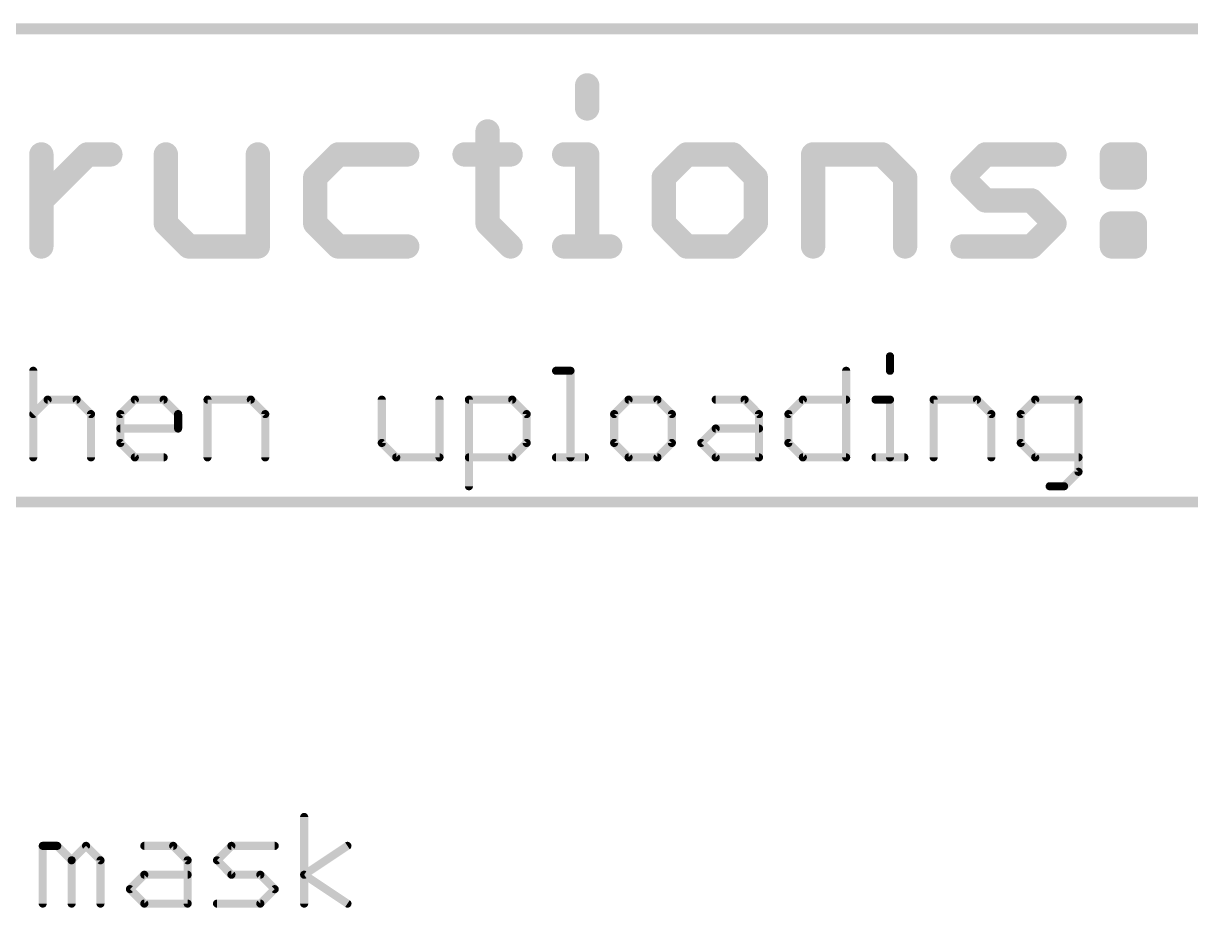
# Model space of a CAD drawing. Extents: x -39 to 92, y -66 to 29.
# Drawn here: x 23.74 to 45.68, y -31.75 to -15.14 of the extents above; entities that cross this region are included whole.
import ezdxf

# ---------------------------------------------------------------- set-up
doc = ezdxf.new("R2010")
doc.units = 0
doc.layers.add('51', color=53, linetype='CONTINUOUS')

msp = doc.modelspace()

# ---------------------------------------------------------------- linework, layer by layer
at = {"layer": '51'}
for points, const_width in [([(-10.16, -15.24), (91.44, -15.24)], 0.2032), ([(34.3369, -16.3042), (34.3369, -16.7364)], 0.4572), ([(32.4658, -17.1686), (32.4658, -18.8972)], 0.4572), ([(24.0818, -19.3294), (24.0818, -17.6007)], 0.4572), ([(24.0818, -18.4651), (24.9461, -17.6007)], 0.4572), ([(24.9461, -17.6007), (25.3783, -17.6007)], 0.4572), ([(26.4206, -17.6007), (26.4206, -18.8972)], 0.4572), ([(28.1492, -19.3294), (28.1492, -17.6007)], 0.4572), ([(29.6593, -17.6007), (29.2271, -18.0329)], 0.4572), ([(30.9558, -17.6007), (29.6593, -17.6007)], 0.4572), ([(32.0337, -17.6007), (32.898, -17.6007)], 0.4572), ([(33.9047, -17.6007), (34.3369, -17.6007)], 0.4572), ([(34.3369, -17.6007), (34.3369, -19.3294)], 0.4572), ([(36.2079, -17.6007), (35.7757, -18.0329)], 0.4572), ([(37.0722, -17.6007), (36.2079, -17.6007)], 0.4572), ([(37.5044, -18.0329), (37.0722, -17.6007)], 0.4572), ([(38.5823, -19.3294), (38.5823, -17.6007)], 0.4572), ([(38.5823, -17.6007), (39.8788, -17.6007)], 0.4572), ([(39.8788, -17.6007), (40.311, -18.0329)], 0.4572), ([(41.3889, -18.0329), (41.821, -17.6007)], 0.4572), ([(41.821, -17.6007), (43.1175, -17.6007)], 0.4572), ([(44.1954, -17.6007), (44.6276, -17.6007)], 0.4572), ([(44.1954, -18.0329), (44.1954, -17.6007)], 0.4572), ([(44.6276, -17.6007), (44.6276, -18.0329)], 0.4572), ([(29.2271, -18.0329), (29.2271, -18.8972)], 0.4572), ([(35.7757, -18.0329), (35.7757, -18.8972)], 0.4572), ([(37.5044, -18.8972), (37.5044, -18.0329)], 0.4572), ([(40.311, -18.0329), (40.311, -19.3294)], 0.4572), ([(41.821, -18.4651), (41.3889, -18.0329)], 0.4572), ([(44.6276, -18.0329), (44.1954, -18.0329)], 0.4572), ([(42.6854, -18.4651), (41.821, -18.4651)], 0.4572), ([(43.1175, -18.8972), (42.6854, -18.4651)], 0.4572), ([(26.4206, -18.8972), (26.8527, -19.3294)], 0.4572), ([(29.2271, -18.8972), (29.6593, -19.3294)], 0.4572), ([(32.4658, -18.8972), (32.898, -19.3294)], 0.4572), ([(35.7757, -18.8972), (36.2079, -19.3294)], 0.4572), ([(37.0722, -19.3294), (37.5044, -18.8972)], 0.4572), ([(42.6854, -19.3294), (43.1175, -18.8972)], 0.4572), ([(44.1954, -18.8972), (44.6276, -18.8972)], 0.4572), ([(44.1954, -19.3294), (44.1954, -18.8972)], 0.4572), ([(44.6276, -18.8972), (44.6276, -19.3294)], 0.4572), ([(26.8527, -19.3294), (28.1492, -19.3294)], 0.4572), ([(29.6593, -19.3294), (30.9558, -19.3294)], 0.4572), ([(33.9047, -19.3294), (34.769, -19.3294)], 0.4572), ([(36.2079, -19.3294), (37.0722, -19.3294)], 0.4572), ([(41.3889, -19.3294), (42.6854, -19.3294)], 0.4572), ([(44.6276, -19.3294), (44.1954, -19.3294)], 0.4572), ([(40.0263, -21.3936), (40.0263, -21.6648)], 0.1524), ([(23.9293, -21.6648), (23.9293, -23.2918)], 0.1524), ([(33.7523, -21.6648), (34.0234, -21.6648)], 0.1524), ([(34.0234, -21.6648), (34.0234, -23.2918)], 0.1524), ([(39.2027, -21.6648), (39.2027, -23.2918)], 0.1524), ([(23.9293, -22.4783), (24.2005, -22.2071)], 0.1524), ([(24.2005, -22.2071), (24.7428, -22.2071)], 0.1524), ([(24.7428, -22.2071), (25.014, -22.4783)], 0.1524), ([(25.5665, -22.4783), (25.8376, -22.2071)], 0.1524), ([(25.8376, -22.2071), (26.38, -22.2071)], 0.1524), ([(26.38, -22.2071), (26.6511, -22.4783)], 0.1524), ([(27.2036, -23.2918), (27.2036, -22.2071)], 0.1524), ([(27.2036, -22.2071), (28.0171, -22.2071)], 0.1524), ([(28.0171, -22.2071), (28.2883, -22.4783)], 0.1524), ([(30.4779, -22.2071), (30.4779, -23.0206)], 0.1524), ([(31.5626, -23.2918), (31.5626, -22.2071)], 0.1524), ([(32.1151, -23.8341), (32.1151, -22.2071)], 0.1524), ([(32.1151, -22.2071), (32.9286, -22.2071)], 0.1524), ([(32.9286, -22.2071), (33.1998, -22.4783)], 0.1524), ([(35.1149, -22.2071), (34.8437, -22.4783)], 0.1524), ([(35.6572, -22.2071), (35.1149, -22.2071)], 0.1524), ([(35.9284, -22.4783), (35.6572, -22.2071)], 0.1524), ([(36.752, -22.2071), (37.2944, -22.2071)], 0.1524), ([(37.2944, -22.2071), (37.5655, -22.4783)], 0.1524), ([(38.118, -22.4783), (38.3892, -22.2071)], 0.1524), ([(38.3892, -22.2071), (39.2027, -22.2071)], 0.1524), ([(39.7552, -22.2071), (40.0263, -22.2071)], 0.1524), ([(40.0263, -22.2071), (40.0263, -23.2918)], 0.1524), ([(40.8466, -23.2918), (40.8466, -22.2071)], 0.1524), ([(40.8466, -22.2071), (41.6601, -22.2071)], 0.1524), ([(41.6601, -22.2071), (41.9313, -22.4783)], 0.1524), ([(42.7549, -22.2071), (42.4838, -22.4783)], 0.1524), ([(43.5684, -22.2071), (42.7549, -22.2071)], 0.1524), ([(43.5684, -23.563), (43.5684, -22.2071)], 0.1524), ([(25.014, -22.4783), (25.014, -23.2918)], 0.1524), ([(25.5665, -23.0206), (25.5665, -22.4783)], 0.1524), ([(26.6511, -22.4783), (26.6511, -22.7495)], 0.1524), ([(28.2883, -22.4783), (28.2883, -23.2918)], 0.1524), ([(33.1998, -22.4783), (33.1998, -23.0206)], 0.1524), ([(34.8437, -22.4783), (34.8437, -23.0206)], 0.1524), ([(35.9284, -23.0206), (35.9284, -22.4783)], 0.1524), ([(37.5655, -22.4783), (37.5655, -23.2918)], 0.1524), ([(38.118, -23.0206), (38.118, -22.4783)], 0.1524), ([(41.9313, -22.4783), (41.9313, -23.2918)], 0.1524), ([(42.4838, -22.4783), (42.4838, -23.0206)], 0.1524), ([(26.6511, -22.7495), (25.5665, -22.7495)], 0.1524), ([(36.4809, -23.0206), (36.752, -22.7495)], 0.1524), ([(36.752, -22.7495), (37.5655, -22.7495)], 0.1524), ([(25.8376, -23.2918), (25.5665, -23.0206)], 0.1524), ([(30.4779, -23.0206), (30.7491, -23.2918)], 0.1524), ([(33.1998, -23.0206), (32.9286, -23.2918)], 0.1524), ([(34.8437, -23.0206), (35.1149, -23.2918)], 0.1524), ([(35.6572, -23.2918), (35.9284, -23.0206)], 0.1524), ([(36.752, -23.2918), (36.4809, -23.0206)], 0.1524), ([(38.3892, -23.2918), (38.118, -23.0206)], 0.1524), ([(42.4838, -23.0206), (42.7549, -23.2918)], 0.1524), ([(26.38, -23.2918), (25.8376, -23.2918)], 0.1524), ([(30.7491, -23.2918), (31.5626, -23.2918)], 0.1524), ([(32.9286, -23.2918), (32.1151, -23.2918)], 0.1524), ([(33.7523, -23.2918), (34.2946, -23.2918)], 0.1524), ([(35.1149, -23.2918), (35.6572, -23.2918)], 0.1524), ([(37.5655, -23.2918), (36.752, -23.2918)], 0.1524), ([(39.2027, -23.2918), (38.3892, -23.2918)], 0.1524), ([(39.7552, -23.2918), (40.2975, -23.2918)], 0.1524), ([(42.7549, -23.2918), (43.5684, -23.2918)], 0.1524), ([(43.2973, -23.8341), (43.5684, -23.563)], 0.1524), ([(43.0261, -23.8341), (43.2973, -23.8341)], 0.1524), ([(-10.16, -24.13), (91.44, -24.13)], 0.2032), ([(29.0194, -31.6738), (29.0194, -30.0468)], 0.1524), ([(24.1079, -31.6738), (24.1079, -30.5891)], 0.1524), ([(24.1079, -30.5891), (24.379, -30.5891)], 0.1524), ([(24.379, -30.5891), (24.6502, -30.8603)], 0.1524), ([(24.6502, -30.8603), (24.9214, -30.5891)], 0.1524), ([(24.9214, -30.5891), (25.1925, -30.8603)], 0.1524), ([(26.0162, -30.5891), (26.5585, -30.5891)], 0.1524), ([(26.5585, -30.5891), (26.8297, -30.8603)], 0.1524), ([(27.3822, -30.8603), (27.6534, -30.5891)], 0.1524), ([(27.6534, -30.5891), (28.4669, -30.5891)], 0.1524), ([(29.0194, -31.1315), (29.8329, -30.5891)], 0.1524), ([(24.6502, -30.8603), (24.6502, -31.6738)], 0.1524), ([(25.1925, -30.8603), (25.1925, -31.6738)], 0.1524), ([(26.8297, -30.8603), (26.8297, -31.6738)], 0.1524), ([(27.6534, -31.1315), (27.3822, -30.8603)], 0.1524), ([(25.745, -31.4026), (26.0162, -31.1315)], 0.1524), ([(26.0162, -31.1315), (26.8297, -31.1315)], 0.1524), ([(28.1957, -31.1315), (27.6534, -31.1315)], 0.1524), ([(28.4669, -31.4026), (28.1957, -31.1315)], 0.1524), ([(29.8329, -31.6738), (29.0194, -31.1315)], 0.1524), ([(26.0162, -31.6738), (25.745, -31.4026)], 0.1524), ([(28.1957, -31.6738), (28.4669, -31.4026)], 0.1524), ([(26.8297, -31.6738), (26.0162, -31.6738)], 0.1524), ([(27.3822, -31.6738), (28.1957, -31.6738)], 0.1524)]:
    msp.add_lwpolyline(points, dxfattribs=dict(at, const_width=const_width))
for points, const_width in [([(34.4512, -16.3042, 1), (34.2226, -16.3042)], 0.2286), ([(34.2226, -16.7364, 1), (34.4512, -16.7364)], 0.2286), ([(32.5801, -17.1686, 1), (32.3515, -17.1686)], 0.2286), ([(24.1961, -17.6007, 1), (23.9675, -17.6007)], 0.2286), ([(24.9461, -17.4864, 1), (24.9461, -17.715)], 0.2286), ([(25.0269, -17.6815, 1), (24.8653, -17.5199)], 0.2286), ([(25.3783, -17.715, 1), (25.3783, -17.4864)], 0.2286), ([(26.5349, -17.6007, 1), (26.3063, -17.6007)], 0.2286), ([(28.2635, -17.6007, 1), (28.0349, -17.6007)], 0.2286), ([(29.6593, -17.4864, 1), (29.6593, -17.715)], 0.2286), ([(29.7401, -17.6815, 1), (29.5785, -17.5199)], 0.2286), ([(30.9558, -17.715, 1), (30.9558, -17.4864)], 0.2286), ([(32.0337, -17.4864, 1), (32.0337, -17.715)], 0.2286), ([(32.898, -17.715, 1), (32.898, -17.4864)], 0.2286), ([(33.9047, -17.4864, 1), (33.9047, -17.715)], 0.2286), ([(34.4512, -17.6007, 1), (34.2226, -17.6007)], 0.2286), ([(34.3369, -17.715, 1), (34.3369, -17.4864)], 0.2286), ([(36.2079, -17.4864, 1), (36.2079, -17.715)], 0.2286), ([(36.2887, -17.6815, 1), (36.1271, -17.5199)], 0.2286), ([(37.1531, -17.5199, 1), (36.9914, -17.6815)], 0.2286), ([(37.0722, -17.715, 1), (37.0722, -17.4864)], 0.2286), ([(38.6966, -17.6007, 1), (38.468, -17.6007)], 0.2286), ([(38.5823, -17.4864, 1), (38.5823, -17.715)], 0.2286), ([(39.9596, -17.5199, 1), (39.798, -17.6815)], 0.2286), ([(39.8788, -17.715, 1), (39.8788, -17.4864)], 0.2286), ([(41.821, -17.4864, 1), (41.821, -17.715)], 0.2286), ([(41.9018, -17.6815, 1), (41.7402, -17.5199)], 0.2286), ([(43.1175, -17.715, 1), (43.1175, -17.4864)], 0.2286), ([(44.1954, -17.4864, 1), (44.1954, -17.715)], 0.2286), ([(44.3097, -17.6007, 1), (44.0811, -17.6007)], 0.2286), ([(44.7419, -17.6007, 1), (44.5133, -17.6007)], 0.2286), ([(44.6276, -17.715, 1), (44.6276, -17.4864)], 0.2286), ([(29.3414, -18.0329, 1), (29.1128, -18.0329)], 0.2286), ([(29.1463, -17.9521, 1), (29.3079, -18.1137)], 0.2286), ([(35.89, -18.0329, 1), (35.6614, -18.0329)], 0.2286), ([(35.6949, -17.9521, 1), (35.8566, -18.1137)], 0.2286), ([(37.6187, -18.0329, 1), (37.3901, -18.0329)], 0.2286), ([(37.4236, -18.1137, 1), (37.5852, -17.9521)], 0.2286), ([(40.4253, -18.0329, 1), (40.1967, -18.0329)], 0.2286), ([(40.2301, -18.1137, 1), (40.3918, -17.9521)], 0.2286), ([(41.4697, -17.9521, 1), (41.308, -18.1137)], 0.2286), ([(41.308, -17.9521, 1), (41.4697, -18.1137)], 0.2286), ([(44.1954, -17.9186, 1), (44.1954, -18.1472)], 0.2286), ([(44.0811, -18.0329, 1), (44.3097, -18.0329)], 0.2286), ([(44.5133, -18.0329, 1), (44.7419, -18.0329)], 0.2286), ([(44.6276, -18.1472, 1), (44.6276, -17.9186)], 0.2286), ([(24.0009, -18.3842, 1), (24.1626, -18.5459)], 0.2286), ([(41.821, -18.3508, 1), (41.821, -18.5794)], 0.2286), ([(41.7402, -18.5459, 1), (41.9018, -18.3842)], 0.2286), ([(42.7662, -18.3842, 1), (42.6045, -18.5459)], 0.2286), ([(42.6854, -18.5794, 1), (42.6854, -18.3508)], 0.2286), ([(26.5014, -18.8164, 1), (26.3397, -18.9781)], 0.2286), ([(26.3063, -18.8972, 1), (26.5349, -18.8972)], 0.2286), ([(29.3079, -18.8164, 1), (29.1463, -18.9781)], 0.2286), ([(29.1128, -18.8972, 1), (29.3414, -18.8972)], 0.2286), ([(32.5467, -18.8164, 1), (32.385, -18.9781)], 0.2286), ([(32.3515, -18.8972, 1), (32.5801, -18.8972)], 0.2286), ([(35.8566, -18.8164, 1), (35.6949, -18.9781)], 0.2286), ([(35.6614, -18.8972, 1), (35.89, -18.8972)], 0.2286), ([(37.3901, -18.8972, 1), (37.6187, -18.8972)], 0.2286), ([(37.5852, -18.9781, 1), (37.4236, -18.8164)], 0.2286), ([(43.1984, -18.9781, 1), (43.0367, -18.8164)], 0.2286), ([(43.0367, -18.9781, 1), (43.1984, -18.8164)], 0.2286), ([(44.1954, -18.7829, 1), (44.1954, -19.0115)], 0.2286), ([(44.3097, -18.8972, 1), (44.0811, -18.8972)], 0.2286), ([(44.7419, -18.8972, 1), (44.5133, -18.8972)], 0.2286), ([(44.6276, -19.0115, 1), (44.6276, -18.7829)], 0.2286), ([(23.9675, -19.3294, 1), (24.1961, -19.3294)], 0.2286), ([(26.8527, -19.2151, 1), (26.8527, -19.4437)], 0.2286), ([(26.7719, -19.4102, 1), (26.9335, -19.2486)], 0.2286), ([(28.0349, -19.3294, 1), (28.2635, -19.3294)], 0.2286), ([(28.1492, -19.4437, 1), (28.1492, -19.2151)], 0.2286), ([(29.6593, -19.2151, 1), (29.6593, -19.4437)], 0.2286), ([(29.5785, -19.4102, 1), (29.7401, -19.2486)], 0.2286), ([(30.9558, -19.4437, 1), (30.9558, -19.2151)], 0.2286), ([(32.8172, -19.4102, 1), (32.9788, -19.2486)], 0.2286), ([(33.9047, -19.2151, 1), (33.9047, -19.4437)], 0.2286), ([(34.2226, -19.3294, 1), (34.4512, -19.3294)], 0.2286), ([(34.769, -19.4437, 1), (34.769, -19.2151)], 0.2286), ([(36.2079, -19.2151, 1), (36.2079, -19.4437)], 0.2286), ([(36.1271, -19.4102, 1), (36.2887, -19.2486)], 0.2286), ([(36.9914, -19.2486, 1), (37.1531, -19.4102)], 0.2286), ([(37.0722, -19.4437, 1), (37.0722, -19.2151)], 0.2286), ([(38.468, -19.3294, 1), (38.6966, -19.3294)], 0.2286), ([(40.1967, -19.3294, 1), (40.4253, -19.3294)], 0.2286), ([(41.3889, -19.2151, 1), (41.3889, -19.4437)], 0.2286), ([(42.6045, -19.2486, 1), (42.7662, -19.4102)], 0.2286), ([(42.6854, -19.4437, 1), (42.6854, -19.2151)], 0.2286), ([(44.1954, -19.2151, 1), (44.1954, -19.4437)], 0.2286), ([(44.0811, -19.3294, 1), (44.3097, -19.3294)], 0.2286), ([(44.5133, -19.3294, 1), (44.7419, -19.3294)], 0.2286), ([(44.6276, -19.4437, 1), (44.6276, -19.2151)], 0.2286), ([(40.0644, -21.3936, 1), (39.9882, -21.3936)], 0.0762), ([(23.9674, -21.6648, 1), (23.8912, -21.6648)], 0.0762), ([(33.7523, -21.6267, 1), (33.7523, -21.7029)], 0.0762), ([(34.0615, -21.6648, 1), (33.9853, -21.6648)], 0.0762), ([(34.0234, -21.7029, 1), (34.0234, -21.6267)], 0.0762), ([(39.2408, -21.6648, 1), (39.1646, -21.6648)], 0.0762), ([(39.9882, -21.6648, 1), (40.0644, -21.6648)], 0.0762), ([(24.2005, -22.169, 1), (24.2005, -22.2452)], 0.0762), ([(24.2274, -22.2341, 1), (24.1735, -22.1802)], 0.0762), ([(24.7698, -22.1802, 1), (24.7159, -22.2341)], 0.0762), ([(24.7428, -22.2452, 1), (24.7428, -22.169)], 0.0762), ([(25.8376, -22.169, 1), (25.8376, -22.2452)], 0.0762), ([(25.8646, -22.2341, 1), (25.8107, -22.1802)], 0.0762), ([(26.4069, -22.1802, 1), (26.353, -22.2341)], 0.0762), ([(26.38, -22.2452, 1), (26.38, -22.169)], 0.0762), ([(27.2417, -22.2071, 1), (27.1655, -22.2071)], 0.0762), ([(27.2036, -22.169, 1), (27.2036, -22.2452)], 0.0762), ([(28.0441, -22.1802, 1), (27.9902, -22.2341)], 0.0762), ([(28.0171, -22.2452, 1), (28.0171, -22.169)], 0.0762), ([(30.516, -22.2071, 1), (30.4398, -22.2071)], 0.0762), ([(31.6007, -22.2071, 1), (31.5245, -22.2071)], 0.0762), ([(32.1532, -22.2071, 1), (32.077, -22.2071)], 0.0762), ([(32.1151, -22.169, 1), (32.1151, -22.2452)], 0.0762), ([(32.9555, -22.1802, 1), (32.9017, -22.2341)], 0.0762), ([(32.9286, -22.2452, 1), (32.9286, -22.169)], 0.0762), ([(35.1149, -22.169, 1), (35.1149, -22.2452)], 0.0762), ([(35.1418, -22.2341, 1), (35.0879, -22.1802)], 0.0762), ([(35.6841, -22.1802, 1), (35.6303, -22.2341)], 0.0762), ([(35.6572, -22.2452, 1), (35.6572, -22.169)], 0.0762), ([(36.752, -22.169, 1), (36.752, -22.2452)], 0.0762), ([(37.3213, -22.1802, 1), (37.2674, -22.2341)], 0.0762), ([(37.2944, -22.2452, 1), (37.2944, -22.169)], 0.0762), ([(38.3892, -22.169, 1), (38.3892, -22.2452)], 0.0762), ([(38.4161, -22.2341, 1), (38.3622, -22.1802)], 0.0762), ([(39.2027, -22.2452, 1), (39.2027, -22.169)], 0.0762), ([(39.7552, -22.169, 1), (39.7552, -22.2452)], 0.0762), ([(40.0644, -22.2071, 1), (39.9882, -22.2071)], 0.0762), ([(40.0263, -22.2452, 1), (40.0263, -22.169)], 0.0762), ([(40.8847, -22.2071, 1), (40.8085, -22.2071)], 0.0762), ([(40.8466, -22.169, 1), (40.8466, -22.2452)], 0.0762), ([(41.687, -22.1802, 1), (41.6332, -22.2341)], 0.0762), ([(41.6601, -22.2452, 1), (41.6601, -22.169)], 0.0762), ([(42.7549, -22.169, 1), (42.7549, -22.2452)], 0.0762), ([(42.7819, -22.2341, 1), (42.728, -22.1802)], 0.0762), ([(43.6065, -22.2071, 1), (43.5303, -22.2071)], 0.0762), ([(43.5684, -22.2452, 1), (43.5684, -22.169)], 0.0762), ([(23.9024, -22.4514, 1), (23.9563, -22.5052)], 0.0762), ([(25.0521, -22.4783, 1), (24.9759, -22.4783)], 0.0762), ([(24.987, -22.5052, 1), (25.0409, -22.4514)], 0.0762), ([(25.6046, -22.4783, 1), (25.5284, -22.4783)], 0.0762), ([(25.5395, -22.4514, 1), (25.5934, -22.5052)], 0.0762), ([(26.6892, -22.4783, 1), (26.613, -22.4783)], 0.0762), ([(26.6242, -22.5052, 1), (26.6781, -22.4514)], 0.0762), ([(28.3264, -22.4783, 1), (28.2502, -22.4783)], 0.0762), ([(28.2614, -22.5052, 1), (28.3152, -22.4514)], 0.0762), ([(33.2379, -22.4783, 1), (33.1617, -22.4783)], 0.0762), ([(33.1728, -22.5052, 1), (33.2267, -22.4514)], 0.0762), ([(34.8818, -22.4783, 1), (34.8056, -22.4783)], 0.0762), ([(34.8168, -22.4514, 1), (34.8706, -22.5052)], 0.0762), ([(35.9665, -22.4783, 1), (35.8903, -22.4783)], 0.0762), ([(35.9014, -22.5052, 1), (35.9553, -22.4514)], 0.0762), ([(37.6036, -22.4783, 1), (37.5274, -22.4783)], 0.0762), ([(37.5386, -22.5052, 1), (37.5925, -22.4514)], 0.0762), ([(38.1561, -22.4783, 1), (38.0799, -22.4783)], 0.0762), ([(38.0911, -22.4514, 1), (38.145, -22.5052)], 0.0762), ([(41.9694, -22.4783, 1), (41.8932, -22.4783)], 0.0762), ([(41.9043, -22.5052, 1), (41.9582, -22.4514)], 0.0762), ([(42.5219, -22.4783, 1), (42.4457, -22.4783)], 0.0762), ([(42.4568, -22.4514, 1), (42.5107, -22.5052)], 0.0762), ([(25.5665, -22.7114, 1), (25.5665, -22.7876)], 0.0762), ([(26.613, -22.7495, 1), (26.6892, -22.7495)], 0.0762), ([(26.6511, -22.7876, 1), (26.6511, -22.7114)], 0.0762), ([(36.752, -22.7114, 1), (36.752, -22.7876)], 0.0762), ([(36.779, -22.7764, 1), (36.7251, -22.7225)], 0.0762), ([(37.5655, -22.7876, 1), (37.5655, -22.7114)], 0.0762), ([(25.5934, -22.9937, 1), (25.5395, -23.0476)], 0.0762), ([(25.5284, -23.0206, 1), (25.6046, -23.0206)], 0.0762), ([(30.5049, -22.9937, 1), (30.451, -23.0476)], 0.0762), ([(30.4398, -23.0206, 1), (30.516, -23.0206)], 0.0762), ([(33.1617, -23.0206, 1), (33.2379, -23.0206)], 0.0762), ([(33.2267, -23.0476, 1), (33.1728, -22.9937)], 0.0762), ([(34.8706, -22.9937, 1), (34.8168, -23.0476)], 0.0762), ([(34.8056, -23.0206, 1), (34.8818, -23.0206)], 0.0762), ([(35.8903, -23.0206, 1), (35.9665, -23.0206)], 0.0762), ([(35.9553, -23.0476, 1), (35.9014, -22.9937)], 0.0762), ([(36.5078, -22.9937, 1), (36.4539, -23.0476)], 0.0762), ([(36.4539, -22.9937, 1), (36.5078, -23.0476)], 0.0762), ([(38.145, -22.9937, 1), (38.0911, -23.0476)], 0.0762), ([(38.0799, -23.0206, 1), (38.1561, -23.0206)], 0.0762), ([(42.5107, -22.9937, 1), (42.4568, -23.0476)], 0.0762), ([(42.4457, -23.0206, 1), (42.5219, -23.0206)], 0.0762), ([(25.8376, -23.2537, 1), (25.8376, -23.3299)], 0.0762), ([(25.8107, -23.3187, 1), (25.8646, -23.2649)], 0.0762), ([(26.38, -23.3299, 1), (26.38, -23.2537)], 0.0762), ([(30.7491, -23.2537, 1), (30.7491, -23.3299)], 0.0762), ([(30.7222, -23.3187, 1), (30.7761, -23.2649)], 0.0762), ([(31.5626, -23.3299, 1), (31.5626, -23.2537)], 0.0762), ([(32.1151, -23.2537, 1), (32.1151, -23.3299)], 0.0762), ([(32.9017, -23.2649, 1), (32.9555, -23.3187)], 0.0762), ([(32.9286, -23.3299, 1), (32.9286, -23.2537)], 0.0762), ([(33.7523, -23.2537, 1), (33.7523, -23.3299)], 0.0762), ([(34.2946, -23.3299, 1), (34.2946, -23.2537)], 0.0762), ([(35.1149, -23.2537, 1), (35.1149, -23.3299)], 0.0762), ([(35.0879, -23.3187, 1), (35.1418, -23.2649)], 0.0762), ([(35.6303, -23.2649, 1), (35.6841, -23.3187)], 0.0762), ([(35.6572, -23.3299, 1), (35.6572, -23.2537)], 0.0762), ([(36.752, -23.2537, 1), (36.752, -23.3299)], 0.0762), ([(36.7251, -23.3187, 1), (36.779, -23.2649)], 0.0762), ([(37.5655, -23.3299, 1), (37.5655, -23.2537)], 0.0762), ([(38.3892, -23.2537, 1), (38.3892, -23.3299)], 0.0762), ([(38.3622, -23.3187, 1), (38.4161, -23.2649)], 0.0762), ([(39.2027, -23.3299, 1), (39.2027, -23.2537)], 0.0762), ([(39.7552, -23.2537, 1), (39.7552, -23.3299)], 0.0762), ([(40.2975, -23.3299, 1), (40.2975, -23.2537)], 0.0762), ([(42.7549, -23.2537, 1), (42.7549, -23.3299)], 0.0762), ([(42.728, -23.3187, 1), (42.7819, -23.2649)], 0.0762), ([(43.5684, -23.3299, 1), (43.5684, -23.2537)], 0.0762), ([(23.8912, -23.2918, 1), (23.9674, -23.2918)], 0.0762), ([(24.9759, -23.2918, 1), (25.0521, -23.2918)], 0.0762), ([(27.1655, -23.2918, 1), (27.2417, -23.2918)], 0.0762), ([(28.2502, -23.2918, 1), (28.3264, -23.2918)], 0.0762), ([(31.5245, -23.2918, 1), (31.6007, -23.2918)], 0.0762), ([(33.9853, -23.2918, 1), (34.0615, -23.2918)], 0.0762), ([(37.5274, -23.2918, 1), (37.6036, -23.2918)], 0.0762), ([(39.1646, -23.2918, 1), (39.2408, -23.2918)], 0.0762), ([(39.9882, -23.2918, 1), (40.0644, -23.2918)], 0.0762), ([(40.8085, -23.2918, 1), (40.8847, -23.2918)], 0.0762), ([(41.8932, -23.2918, 1), (41.9694, -23.2918)], 0.0762), ([(43.5303, -23.563, 1), (43.6065, -23.563)], 0.0762), ([(43.5954, -23.5899, 1), (43.5415, -23.536)], 0.0762), ([(32.077, -23.8341, 1), (32.1532, -23.8341)], 0.0762), ([(43.0261, -23.796, 1), (43.0261, -23.8722)], 0.0762), ([(43.2703, -23.8072, 1), (43.3242, -23.8611)], 0.0762), ([(43.2973, -23.8722, 1), (43.2973, -23.796)], 0.0762), ([(29.0575, -30.0468, 1), (28.9813, -30.0468)], 0.0762), ([(24.146, -30.5891, 1), (24.0698, -30.5891)], 0.0762), ([(24.1079, -30.551, 1), (24.1079, -30.6272)], 0.0762), ([(24.406, -30.5622, 1), (24.3521, -30.6161)], 0.0762), ([(24.379, -30.6272, 1), (24.379, -30.551)], 0.0762), ([(24.9483, -30.5622, 1), (24.8944, -30.6161)], 0.0762), ([(24.9483, -30.6161, 1), (24.8944, -30.5622)], 0.0762), ([(26.0162, -30.551, 1), (26.0162, -30.6272)], 0.0762), ([(26.5855, -30.5622, 1), (26.5316, -30.6161)], 0.0762), ([(26.5585, -30.6272, 1), (26.5585, -30.551)], 0.0762), ([(27.6534, -30.551, 1), (27.6534, -30.6272)], 0.0762), ([(27.6803, -30.6161, 1), (27.6264, -30.5622)], 0.0762), ([(28.4669, -30.6272, 1), (28.4669, -30.551)], 0.0762), ([(29.854, -30.6208, 1), (29.8117, -30.5574)], 0.0762), ([(24.6883, -30.8603, 1), (24.6121, -30.8603)], 0.0762), ([(24.6233, -30.8334, 1), (24.6772, -30.8872)], 0.0762), ([(24.6233, -30.8872, 1), (24.6772, -30.8334)], 0.0762), ([(25.2306, -30.8603, 1), (25.1544, -30.8603)], 0.0762), ([(25.1656, -30.8872, 1), (25.2195, -30.8334)], 0.0762), ([(26.8678, -30.8603, 1), (26.7916, -30.8603)], 0.0762), ([(26.8028, -30.8872, 1), (26.8566, -30.8334)], 0.0762), ([(27.4091, -30.8334, 1), (27.3553, -30.8872)], 0.0762), ([(27.3553, -30.8334, 1), (27.4091, -30.8872)], 0.0762), ([(26.0162, -31.0934, 1), (26.0162, -31.1696)], 0.0762), ([(26.0431, -31.1584, 1), (25.9893, -31.1045)], 0.0762), ([(26.8297, -31.1696, 1), (26.8297, -31.0934)], 0.0762), ([(27.6534, -31.0934, 1), (27.6534, -31.1696)], 0.0762), ([(27.6264, -31.1584, 1), (27.6803, -31.1045)], 0.0762), ([(28.2226, -31.1045, 1), (28.1688, -31.1584)], 0.0762), ([(28.1957, -31.1696, 1), (28.1957, -31.0934)], 0.0762), ([(29.0405, -31.0998, 1), (28.9982, -31.1632)], 0.0762), ([(28.9982, -31.0998, 1), (29.0405, -31.1632)], 0.0762), ([(25.772, -31.3757, 1), (25.7181, -31.4296)], 0.0762), ([(25.7181, -31.3757, 1), (25.772, -31.4296)], 0.0762), ([(28.4938, -31.4296, 1), (28.4399, -31.3757)], 0.0762), ([(28.4399, -31.4296, 1), (28.4938, -31.3757)], 0.0762), ([(24.0698, -31.6738, 1), (24.146, -31.6738)], 0.0762), ([(24.6121, -31.6738, 1), (24.6883, -31.6738)], 0.0762), ([(25.1544, -31.6738, 1), (25.2306, -31.6738)], 0.0762), ([(26.0162, -31.6357, 1), (26.0162, -31.7119)], 0.0762), ([(25.9893, -31.7007, 1), (26.0431, -31.6469)], 0.0762), ([(26.7916, -31.6738, 1), (26.8678, -31.6738)], 0.0762), ([(26.8297, -31.7119, 1), (26.8297, -31.6357)], 0.0762), ([(27.3822, -31.6357, 1), (27.3822, -31.7119)], 0.0762), ([(28.1688, -31.6469, 1), (28.2226, -31.7007)], 0.0762), ([(28.1957, -31.7119, 1), (28.1957, -31.6357)], 0.0762), ([(28.9813, -31.6738, 1), (29.0575, -31.6738)], 0.0762), ([(29.8117, -31.7055, 1), (29.854, -31.6421)], 0.0762)]:
    msp.add_lwpolyline(points, format="xyb", dxfattribs=dict(at, const_width=const_width))

doc.saveas('drawing.dxf')
